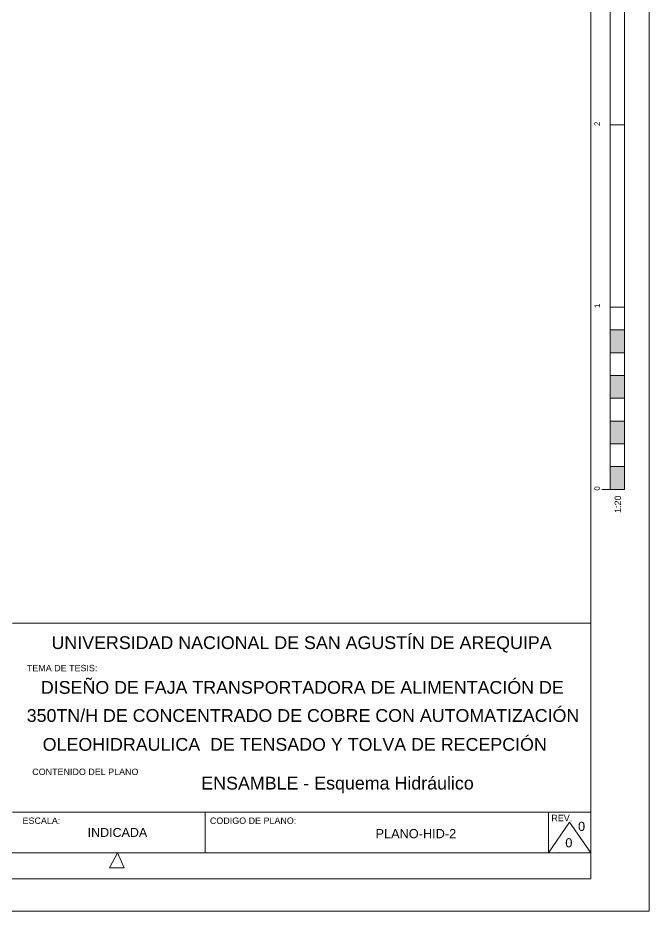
# Model space of a CAD drawing. Header units: millimetres. Extents: x 701 to 3045, y -109 to 653.
# Drawn here: x 1370.2 to 1543.8, y -6.9 to 238.7 of the extents above; entities that cross this region are included whole.
import ezdxf

# ---------------------------------------------------------------- set-up
doc = ezdxf.new("R2010")
doc.units = ezdxf.units.MM
doc.linetypes.add('XKITLINE00', pattern=[0])
for name, color, linetype, lineweight in [('G-Text', 2, 'Continuous', 50), ('G-TEXT 2', 6, 'Continuous', 50), ('G-TEXT 5', 3, 'Continuous', 5), ('Hoja del dibujo', 5, 'Continuous', 0), ('Otro tipo de objeto', 4, 'Continuous', 0), ('TEXTO', 2, 'Continuous', 70)]:
    doc.layers.add(name, color=color, linetype=linetype, lineweight=lineweight)
doc.styles.add('ROMAND_BOLD', font='arial.ttf')

msp = doc.modelspace()

# ---------------------------------------------------------------- hatches: boundary and pattern name
at = {"layer": 'Otro tipo de objeto'}
for points in [[(1533.03, 146.68), (1533.03, 152.95), (1537.04, 152.95), (1537.04, 146.68)], [(1533.03, 134.15), (1533.03, 140.42), (1537.04, 140.42), (1537.04, 134.15)], [(1533.03, 121.62), (1533.03, 127.89), (1537.04, 127.89), (1537.04, 121.62)], [(1533.03, 109.1), (1533.03, 115.36), (1537.04, 115.36), (1537.04, 109.1)]]:
    msp.add_hatch(color=256, dxfattribs=at).paths.add_polyline_path(points, flags=17)

# ---------------------------------------------------------------- linework, layer by layer
at = {"layer": 'Hoja del dibujo', "color": 5, "linetype": 'XKITLINE00', "lineweight": 0}
for p, q in [((1543.78, -6.86), (1543.78, 588.55)), ((700.78, -6.86), (1543.78, -6.86))]:
    msp.add_line(p, q, dxfattribs=at)
at = {"layer": 'Otro tipo de objeto', "linetype": 'XKITLINE00', "lineweight": 0}
for p, q in [((1527.74, 582.54), (1527.74, 9.18)), ((1533.03, 309.57), (1533.03, 109.1)), ((1537.04, 309.57), (1537.04, 109.1)), ((1537.04, 209.33), (1533.03, 209.33)), ((1537.04, 159.21), (1533.03, 159.21)), ((1537.04, 152.95), (1533.03, 152.95)), ((1533.03, 146.68), (1537.04, 146.68)), ((1537.04, 146.68), (1533.03, 146.68)), ((1537.04, 140.42), (1533.03, 140.42)), ((1533.03, 134.15), (1537.04, 134.15)), ((1537.04, 134.15), (1533.03, 134.15)), ((1537.04, 127.89), (1533.03, 127.89)), ((1537.04, 127.89), (1533.03, 127.89)), ((1537.04, 121.62), (1533.03, 121.62)), ((1537.04, 121.62), (1533.03, 121.62)), ((1537.04, 115.36), (1533.03, 115.36)), ((1533.03, 109.1), (1530.76, 109.1)), ((1537.04, 109.1), (1533.03, 109.1)), ((1368.69, 72.33), (1527.74, 72.33)), ((1527.74, 72.33), (1527.74, 9.18)), ((1527.74, 20.39), (1368.69, 20.39)), ((1421.67, 9.18), (1421.67, 20.39)), ((1516.06, 9.18), (1516.06, 20.39)), ((1521.9, 17.59), (1516.06, 9.18)), ((1527.74, 9.18), (1521.9, 17.59)), ((1527.74, 9.18), (723.83, 9.18)), ((1194.95, 9.18), (1397.43, 9.18)), ((1397.59, 9.18), (1395.44, 5.09)), ((1527.74, 9.18), (1397.43, 9.18)), ((1399.43, 5.09), (1397.59, 9.18)), ((1527.74, 9.18), (1527.74, 2)), ((1395.44, 5.09), (1399.43, 5.09)), ((1223.02, 2), (1527.74, 2))]:
    msp.add_line(p, q, dxfattribs=at)

# ---------------------------------------------------------------- texts
at = {"layer": 'G-Text', "style": 'ROMAND_BOLD'}
msp.add_text('INDICADA', height=2.452, dxfattribs=at).set_placement((1389.4, 13.55))
at = {"layer": 'G-TEXT 2', "style": 'ROMAND_BOLD'}
for s, p in [('UNIVERSIDAD NACIONAL DE SAN AGUSTÍN DE AREQUIPA', (1379.45, 65.2)), ('DISEÑO DE FAJA TRANSPORTADORA DE ALIMENTACIÓN DE ', (1376.53, 52.9)), ('350TN/H DE CONCENTRADO DE COBRE CON AUTOMATIZACIÓN ', (1372.64, 45.17)), ('OLEOHIDRAULICA  DE TENSADO Y TOLVA DE RECEPCIÓN', (1377.03, 37.23)), ('ENSAMBLE - Esquema Hidráulico ', (1420.65, 26.58))]:
    msp.add_text(s, height=3.5083, dxfattribs=at).set_placement(p)
at = {"layer": 'G-TEXT 5', "style": 'ROMAND_BOLD'}
for s, height, p in [('TEMA DE TESIS:', 1.7584, (1372.69, 59.09)), ('CONTENIDO DEL PLANO', 1.7584, (1374.16, 30.56)), ('ESCALA:', 1.758, (1371.5, 17.12)), ('CODIGO DE PLANO:', 1.7584, (1423.01, 17.12)), ('REV.', 1.758, (1516.89, 17.87))]:
    msp.add_text(s, height=height, dxfattribs=at).set_placement(p)
at = {"layer": 'Otro tipo de objeto', "style": 'ROMAND_BOLD'}
for s, height, p in [('2', 1.51, (1530.24, 209.02)), ('1', 1.51, (1530.24, 158.98)), ('0', 1.51, (1530.24, 108.78)), ('1:20', 1.766, (1536.05, 102.61))]:
    msp.add_text(s, height=height, rotation=90, dxfattribs=at).set_placement(p)
at = {"layer": 'TEXTO', "style": 'ROMAND_BOLD'}
for s, height, p in [('0', 2.51, (1524.23, 15.19)), ('PLANO-HID-2', 2.5059, (1468.55, 13.19)), ('0', 2.51, (1520.72, 10.68))]:
    msp.add_text(s, height=height, dxfattribs=at).set_placement(p)

doc.saveas('drawing.dxf')
